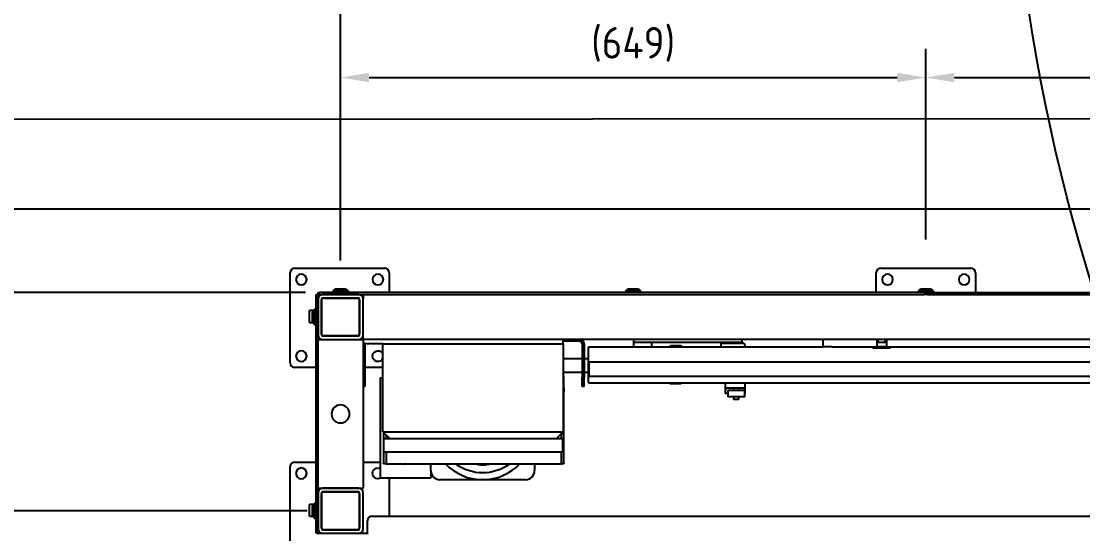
# Model space of a CAD drawing. Header units: millimetres. Extents: x 10462777 to 22643323, y 453826 to 1389191.
# Drawn here: x 11266025 to 11267164, y 585436 to 585986 of the extents above; entities that cross this region are included whole.
import ezdxf

# ---------------------------------------------------------------- set-up
doc = ezdxf.new("R2010")
doc.units = ezdxf.units.MM
doc.header["$LTSCALE"] = 200
doc.header["$MEASUREMENT"] = 0
doc.header["$PDMODE"] = 35
doc.header["$PDSIZE"] = -5
doc.linetypes.add('CENTER', pattern=[2, 1.25, -0.25, 0.25, -0.25])
doc.linetypes.add('HIDDEN_KS1', pattern=[0.26, 0.18, -0.08])
doc.layers.get('0').update_dxf_attribs({"linetype": 'CONTINUOUS'})
doc.layers.get('DEFPOINTS').update_dxf_attribs({"linetype": 'CONTINUOUS'})
doc.layers.add('1', color=1, linetype='CENTER')
doc.layers.add('3', color=3, linetype='HIDDEN_KS1')
doc.layers.add('LAYOUT', color=8, linetype='CONTINUOUS', lineweight=25)
doc.styles.add('iso-1', font='isocp.shx')
doc.styles.get("Standard").update_dxf_attribs({"font": 'SYMBOL'})
doc.dimstyles.get("Standard").update_dxf_attribs({"dimtxt": 1, "dimasz": 0.18, "dimexe": 0.18, "dimexo": 0.0625, "dimgap": 0.5, "dimtad": 1, "dimzin": 0, "dimdsep": 46, "dimtxsty": 'Standard', "dimcen": 0.09, "dimadec": 0, "dimazin": 0, "dimtfac": 1, "dimtofl": 0, "dimtmove": 2, "dimatfit": 3, "dimfxl": 1, "dimtolj": 1, "dimtzin": 0, "dimarcsym": 0})

# ---------------------------------------------------------------- blocks, each defined once
blk = doc.blocks.new('*D401')
at = {"layer": '1', "color": 152, "linetype": 'Continuous', "lineweight": -2, "transparency": 16777216}
for p, q in [((11266367.5, 585729.3), (11266367.5, 585956.4)), ((11266996, 585751.6), (11266996, 585956.4))]:
    blk.add_line(p, q, dxfattribs=at)
at = {"layer": '1', "color": 27, "linetype": 'Continuous', "lineweight": -2, "transparency": 16777216}
blk.add_line((11266398.2, 585925.7), (11266965.2, 585925.7), dxfattribs=at)
at = {"layer": '1', "color": 27, "linetype": 'Continuous', "transparency": 16777216}
for points in [[(11266398.2, 585930.8), (11266398.2, 585920.5), (11266367.5, 585925.7)], [(11266965.2, 585930.8), (11266965.2, 585920.5), (11266996, 585925.7)]]:
    blk.add_solid(points, dxfattribs=at)
at = {"layer": 'DEFPOINTS', "color": 0, "linetype": 'Continuous', "transparency": 16777216}
for p in [(11266996, 585925.7), (11266996, 585736.2), (11266367.5, 585713.9)]:
    blk.add_point(p, dxfattribs=at)
at = {"layer": '1', "color": 23, "linetype": 'Continuous', "lineweight": -3, "transparency": 16777216, "insert": (11266681.7, 585961.3), "char_height": 33.894, "attachment_point": 5, "style": 'iso-1'}
blk.add_mtext('\\A1;\\C23;(649)', dxfattribs=at)
blk = doc.blocks.new('*D402')
at = {"layer": '1', "color": 152, "linetype": 'Continuous', "lineweight": -2, "transparency": 16777216}
for p, q in [((11266367.5, 585729.3), (11266367.5, 586115.7)), ((11268255.9, 585719.6), (11268255.9, 586115.7))]:
    blk.add_line(p, q, dxfattribs=at)
at = {"layer": '1', "color": 27, "linetype": 'Continuous', "lineweight": -2, "transparency": 16777216}
blk.add_line((11266398.2, 586084.9), (11268225.1, 586084.9), dxfattribs=at)
at = {"layer": '1', "color": 27, "linetype": 'Continuous', "transparency": 16777216}
for points in [[(11266398.2, 586090), (11266398.2, 586079.8), (11266367.5, 586084.9)], [(11268225.1, 586090), (11268225.1, 586079.8), (11268255.9, 586084.9)]]:
    blk.add_solid(points, dxfattribs=at)
at = {"layer": 'DEFPOINTS', "color": 0, "linetype": 'Continuous', "transparency": 16777216}
for p in [(11268255.9, 586084.9), (11266367.5, 585713.9), (11268255.9, 585704.2)]:
    blk.add_point(p, dxfattribs=at)
at = {"layer": '1', "color": 23, "linetype": 'Continuous', "lineweight": -3, "transparency": 16777216, "insert": (11267311.7, 586118.8), "char_height": 33.894, "attachment_point": 5, "style": 'iso-1'}
blk.add_mtext('\\A1;\\C23;1950', dxfattribs=at)
blk = doc.blocks.new('*D408')
at = {"layer": '1', "color": 152, "linetype": 'Continuous', "lineweight": -2, "transparency": 16777216}
for p, q in [((11266996, 585751.6), (11266996, 585956.4)), ((11267625.4, 585751.6), (11267625.4, 585956.4))]:
    blk.add_line(p, q, dxfattribs=at)
at = {"layer": '1', "color": 27, "linetype": 'Continuous', "lineweight": -2, "transparency": 16777216}
blk.add_line((11267026.7, 585925.7), (11267594.7, 585925.7), dxfattribs=at)
at = {"layer": '1', "color": 27, "linetype": 'Continuous', "transparency": 16777216}
for points in [[(11267026.7, 585930.8), (11267026.7, 585920.5), (11266996, 585925.7)], [(11267594.7, 585930.8), (11267594.7, 585920.5), (11267625.4, 585925.7)]]:
    blk.add_solid(points, dxfattribs=at)
at = {"layer": 'DEFPOINTS', "color": 0, "linetype": 'Continuous', "transparency": 16777216}
for p in [(11267625.4, 585925.7), (11266996, 585736.2), (11267625.4, 585736.2)]:
    blk.add_point(p, dxfattribs=at)
at = {"layer": '1', "color": 23, "linetype": 'Continuous', "lineweight": -3, "transparency": 16777216, "insert": (11267310.7, 585959.6), "char_height": 33.894, "attachment_point": 5, "style": 'iso-1'}
blk.add_mtext('\\A1;\\C23;650', dxfattribs=at)
blk = doc.blocks.new('r710ic')
at = {"layer": 'LAYOUT', "color": 3}
blk.add_circle((272041.4, 104232.6), 2050.1, dxfattribs=at)

msp = doc.modelspace()

# ---------------------------------------------------------------- linework, layer by layer
at = {"ltscale": 10, "elevation": 0}
msp.add_lwpolyline([(11265880.68767, 586380.45432), (11268152.60392, 586381.7188), (11268152.60392, 585881.7188), (11265880.68767, 585880.45432)], close=True, dxfattribs=at)
at = {"layer": '1', "color": 251, "linetype": 'Continuous'}
msp.add_line((11272083.06128, 585784.23942), (11265967.04262, 585784.23942), dxfattribs=at)
at = {"layer": '1', "color": 152, "linetype": 'Continuous'}
for p, q in [((11266329.82975, 585694.66236), (11265573.692, 585694.66236)), ((11266331.76655, 585460.30938), (11265753.9681, 585460.30938))]:
    msp.add_line(p, q, dxfattribs=at)
at = {"layer": '3', "color": 252, "linetype": 'Continuous'}
for p, q in [((11266313.24588, 585619.1271), (11266313.24588, 585715.96717)), ((11266318.08789, 585720.80918), (11266414.92796, 585720.80918)), ((11266419.76997, 585715.96717), (11266419.76997, 585694.66236)), ((11266942.70637, 585694.66236), (11266942.70637, 585715.96717)), ((11266947.54837, 585720.80918), (11267044.38844, 585720.80918)), ((11267049.23045, 585715.96717), (11267049.23045, 585694.66236)), ((11266341.32951, 585692.72555), (11266343.26631, 585692.72555)), ((11266341.32951, 585690.78875), (11266341.32951, 585692.72555)), ((11266341.32951, 585438.03616), (11266341.32951, 585690.78875)), ((11266343.26631, 585692.72555), (11266343.26631, 585694.66236)), ((11266343.26631, 585694.66236), (11266345.20311, 585694.66236)), ((11266345.20311, 585692.72555), (11266343.26631, 585692.72555)), ((11266343.26631, 585692.72555), (11266343.26631, 585690.78875)), ((11266343.26631, 585438.03616), (11266343.26631, 585690.78875)), ((11266994.03161, 585694.66236), (11266345.20311, 585694.66236)), ((11266345.20311, 585692.72555), (11266994.03161, 585692.72555)), ((11266386.84434, 585692.72555), (11266348.10831, 585692.72555)), ((11266391.68634, 585692.72555), (11266391.68634, 585687.88355)), ((11266994.03161, 585694.66236), (11266995.96841, 585694.66236)), ((11266995.96841, 585692.72555), (11266994.03161, 585692.72555)), ((11266995.96841, 585692.72555), (11266995.96841, 585694.66236)), ((11266995.96841, 585694.66236), (11266995.96841, 585692.72555)), ((11266995.96841, 585694.66236), (11266997.90521, 585694.66236)), ((11266997.90521, 585692.72555), (11266995.96841, 585692.72555)), ((11266997.90521, 585694.66236), (11267623.49209, 585694.66236)), ((11266997.90521, 585692.72555), (11267623.49209, 585692.72555)), ((11266343.26631, 585687.88355), (11266343.26631, 585649.14752)), ((11266347.13991, 585687.88355), (11266347.13991, 585649.14752)), ((11266347.13991, 585650.11592), (11266347.13991, 585686.91515)), ((11266386.84434, 585688.85195), (11266348.10831, 585688.85195)), ((11266349.07671, 585688.85195), (11266385.87594, 585688.85195)), ((11266387.81274, 585649.14752), (11266387.81274, 585687.88355)), ((11266387.81274, 585686.91515), (11266387.81274, 585650.11592)), ((11266391.68634, 585649.14752), (11266391.68634, 585687.88355)), ((11266391.68634, 585649.14752), (11266391.68634, 585687.88355)), ((11266343.26631, 585644.30552), (11266348.10831, 585644.30552)), ((11266348.10831, 585648.17912), (11266386.84434, 585648.17912)), ((11266348.10831, 585644.30552), (11266386.84434, 585644.30552)), ((11266348.10831, 585644.30552), (11266386.84434, 585644.30552)), ((11266385.87594, 585648.17912), (11266349.07671, 585648.17912)), ((11266386.84434, 585644.30552), (11266391.68634, 585644.30552)), ((11266391.68634, 585644.30552), (11266391.68634, 585649.14752)), ((11266391.68634, 585644.30552), (11266391.68634, 585484.51939)), ((11268231.64776, 585644.30552), (11266391.68634, 585644.30552)), ((11266606.67131, 585639.46351), (11266606.67131, 585644.30552)), ((11266682.20657, 585644.30552), (11266682.20657, 585641.40031)), ((11266798.41466, 585644.30552), (11266798.41466, 585641.40031)), ((11266885.57072, 585636.55831), (11266885.57072, 585644.30552)), ((11266943.43267, 585644.30552), (11266943.43267, 585636.55831)), ((11266953.60088, 585644.30552), (11266953.60088, 585636.55831)), ((11266412.99419, 585639.46351), (11266391.68695, 585639.46351)), ((11266393.62315, 585639.46351), (11266393.62315, 585603.63269)), ((11266624.10252, 585642.36872), (11266606.66821, 585642.36872)), ((11266627.00772, 585639.46351), (11266627.00772, 585603.63269)), ((11266628.94453, 585639.46351), (11266628.94453, 585603.63269)), ((11266633.78653, 585619.84949), (11266633.78653, 585636.55831)), ((11266633.78653, 585636.55831), (11266885.57072, 585636.55831)), ((11266682.20657, 585641.40031), (11266798.41466, 585641.40031)), ((11266682.20657, 585641.40031), (11266682.20657, 585638.49511)), ((11266682.20657, 585638.49511), (11266682.20657, 585636.55807)), ((11266721.911, 585637.52671), (11266720.23362, 585636.55828)), ((11266732.56341, 585637.52671), (11266721.911, 585637.52671)), ((11266721.911, 585637.52671), (11266721.911, 585636.55773)), ((11266734.24078, 585636.55828), (11266732.56341, 585637.52671)), ((11266732.56341, 585637.52671), (11266732.56341, 585636.55834)), ((11266798.41466, 585641.40031), (11266798.41466, 585640.43193)), ((11266895.25473, 585636.55831), (11266885.57072, 585636.55831)), ((11266895.25473, 585636.55831), (11266943.43267, 585636.55831)), ((11266953.60088, 585636.55831), (11267572.89315, 585636.55831)), ((11266627.00945, 585623.4849), (11266606.69523, 585623.4849)), ((11266633.80522, 585623.4849), (11266628.95806, 585623.4849)), ((11266341.32951, 585614.28509), (11266318.08789, 585614.28509)), ((11266412.98965, 585614.28509), (11266393.62163, 585614.28509)), ((11267850.65469, 585619.84949), (11266633.78653, 585619.84949)), ((11266633.78653, 585619.6113), (11266634.02473, 585619.84949)), ((11266633.78653, 585619.61123), (11266633.78653, 585619.84942)), ((11266633.78653, 585605.08529), (11266633.78653, 585619.6113)), ((11266634.27073, 585604.84713), (11266634.27073, 585619.84945)), ((11266393.62315, 585603.63269), (11266393.62315, 585593.94868)), ((11266627.00945, 585608.95889), (11266606.69523, 585608.95889)), ((11266627.00772, 585593.94868), (11266627.00772, 585603.63269)), ((11266628.94453, 585593.94868), (11266628.94453, 585603.63269)), ((11266633.80522, 585608.95889), (11266628.95806, 585608.95889)), ((11266633.78653, 585604.84715), (11266633.78653, 585605.08531)), ((11266633.78653, 585605.08529), (11266634.02473, 585604.84709)), ((11266633.78653, 585597.82228), (11266633.78653, 585604.84709)), ((11266633.78653, 585604.84709), (11267850.65469, 585604.84709)), ((11266393.62315, 585593.94868), (11266391.68634, 585593.94868)), ((11266628.94453, 585593.94868), (11266627.00772, 585593.94868)), ((11266633.78653, 585597.82228), (11267852.59149, 585597.82228)), ((11266720.23362, 585597.82231), (11266721.911, 585596.85388)), ((11266721.911, 585597.82286), (11266721.911, 585596.85388)), ((11266721.911, 585596.85388), (11266732.56341, 585596.85388)), ((11266732.56341, 585596.85388), (11266734.24078, 585597.82231)), ((11266732.56341, 585597.82225), (11266732.56341, 585596.85388)), ((11266313.24588, 585416.23806), (11266313.24588, 585507.76101)), ((11266318.08789, 585512.60302), (11266341.32951, 585512.60302)), ((11266391.68634, 585512.60302), (11266410.1828, 585512.60302)), ((11266343.26631, 585484.51939), (11266348.10831, 585484.51939)), ((11266348.10831, 585484.51939), (11266386.84434, 585484.51939)), ((11266386.84434, 585484.51939), (11266348.10831, 585484.51939)), ((11266386.84434, 585484.51939), (11266391.68634, 585484.51939)), ((11266419.76997, 585495.65449), (11266419.76997, 585454.49897)), ((11266343.26631, 585479.67739), (11266343.26631, 585440.94136)), ((11266347.13991, 585479.67739), (11266347.13991, 585440.94136)), ((11266347.13991, 585441.90976), (11266347.13991, 585478.70899)), ((11266386.84434, 585480.64579), (11266348.10831, 585480.64579)), ((11266349.07671, 585480.64579), (11266385.87594, 585480.64579)), ((11266387.81274, 585440.94136), (11266387.81274, 585479.67739)), ((11266387.81274, 585478.70899), (11266387.81274, 585441.90976)), ((11266391.68634, 585440.94136), (11266391.68634, 585479.67739)), ((11266401.37035, 585454.49897), (11268221.96375, 585454.49897)), ((11266348.10831, 585439.97296), (11266386.84434, 585439.97296)), ((11266385.87594, 585439.97296), (11266349.07671, 585439.97296)), ((11266396.52835, 585439.00456), (11266396.52835, 585449.65697)), ((11266396.52835, 585435.13096), (11266396.52835, 585439.00456)), ((11266341.32951, 585436.09936), (11266341.32951, 585438.03616)), ((11266343.26631, 585436.09936), (11266341.32951, 585436.09936)), ((11266343.26631, 585438.03616), (11266343.26631, 585436.09936)), ((11266343.26631, 585435.13096), (11266343.26631, 585436.09936)), ((11266343.26631, 585436.09936), (11266348.10831, 585436.09936)), ((11266348.10831, 585436.09936), (11266386.84434, 585436.09936)), ((11266386.84434, 585436.09936), (11266396.52835, 585436.09936))]:
    msp.add_line(p, q, dxfattribs=at)
at = {"layer": '3', "color": 60, "linetype": 'Continuous'}
for p, q in [((11266360.93962, 585698.05176), (11266358.76072, 585695.87286)), ((11266358.76072, 585695.87286), (11266358.76072, 585694.66236)), ((11266367.47633, 585695.87286), (11266358.76072, 585695.87286)), ((11266367.47633, 585698.05176), (11266360.93962, 585698.05176)), ((11266361.98549, 585698.55533), (11266361.98549, 585698.05175)), ((11266361.98549, 585698.55533), (11266372.96716, 585698.55533)), ((11266374.01303, 585698.05176), (11266367.47633, 585698.05176)), ((11266376.19193, 585695.87286), (11266367.47633, 585695.87286)), ((11266372.96716, 585698.05175), (11266372.96716, 585698.55533)), ((11266376.19193, 585695.87286), (11266374.01303, 585698.05176)), ((11266376.19193, 585694.66236), (11266376.19193, 585695.87286)), ((11266675.18566, 585698.05176), (11266673.00676, 585695.87286)), ((11266673.00676, 585695.87286), (11266673.00676, 585694.66236)), ((11266681.72237, 585695.87286), (11266673.00676, 585695.87286)), ((11266681.72237, 585698.05176), (11266675.18566, 585698.05176)), ((11266676.23153, 585698.55533), (11266676.23153, 585698.05175)), ((11266676.23153, 585698.55533), (11266687.2132, 585698.55533)), ((11266688.25907, 585698.05176), (11266681.72237, 585698.05176)), ((11266690.43797, 585695.87286), (11266681.72237, 585695.87286)), ((11266687.2132, 585698.05175), (11266687.2132, 585698.55533)), ((11266690.43797, 585695.87286), (11266688.25907, 585698.05176)), ((11266690.43797, 585694.66236), (11266690.43797, 585695.87286)), ((11266989.4317, 585698.05176), (11266987.2528, 585695.87286)), ((11266987.2528, 585695.87286), (11266987.2528, 585694.66236)), ((11266995.96841, 585695.87286), (11266987.2528, 585695.87286)), ((11266995.96841, 585698.05176), (11266989.4317, 585698.05176)), ((11266990.47758, 585698.55533), (11266990.47758, 585698.05175)), ((11266990.47758, 585698.55533), (11267001.45924, 585698.55533)), ((11267002.50511, 585698.05176), (11266995.96841, 585698.05176)), ((11267004.68401, 585695.87286), (11266995.96841, 585695.87286)), ((11267001.45924, 585698.05175), (11267001.45924, 585698.55533)), ((11267004.68401, 585695.87286), (11267002.50511, 585698.05176)), ((11267004.68401, 585694.66236), (11267004.68401, 585695.87286)), ((11266338.18208, 585675.29434), (11266333.96966, 585675.29434)), ((11266333.96966, 585662.70513), (11266333.96966, 585675.29434)), ((11266337.94012, 585674.00637), (11266337.43653, 585674.00637)), ((11266337.43653, 585663.0247), (11266337.43653, 585674.00637)), ((11266340.119, 585677.23114), (11266337.9401, 585675.05224)), ((11266337.9401, 585661.97883), (11266337.9401, 585675.05224)), ((11266341.32951, 585677.23114), (11266340.119, 585677.23114)), ((11266340.119, 585659.79993), (11266340.119, 585677.23114)), ((11266333.96966, 585662.70513), (11266337.9401, 585662.70513)), ((11266337.43653, 585663.0247), (11266337.94012, 585663.0247)), ((11266337.9401, 585661.97883), (11266340.119, 585659.79993)), ((11266340.119, 585659.79993), (11266341.32951, 585659.79993)), ((11266944.56584, 585644.30568), (11266944.56584, 585641.02264)), ((11266952.4677, 585641.02264), (11266952.4677, 585644.30568)), ((11266412.99116, 585545.16065), (11266412.99116, 585639.46351)), ((11266412.99116, 585639.46351), (11266606.67131, 585639.46351)), ((11266412.99116, 585545.16065), (11266412.99116, 585639.46351)), ((11266412.99116, 585639.46351), (11266606.67131, 585639.46351)), ((11266606.67131, 585639.46351), (11266606.67131, 585545.16065)), ((11266606.67131, 585639.46351), (11266606.67131, 585545.16065)), ((11266701.57458, 585636.55825), (11266701.57458, 585641.40031)), ((11266775.65724, 585641.40031), (11266775.65724, 585636.55825)), ((11266775.65724, 585640.43191), (11266797.48556, 585640.43191)), ((11266797.48556, 585640.43191), (11266798.89886, 585640.43191)), ((11266801.80406, 585637.52671), (11266801.80406, 585636.55827)), ((11266939.21044, 585636.55831), (11266939.21044, 585635.01855)), ((11266957.8231, 585635.01855), (11266939.21044, 585635.01855)), ((11266943.67477, 585641.02264), (11266943.43265, 585640.78052)), ((11266953.60108, 585636.55831), (11266943.43276, 585636.55831)), ((11266946.66786, 585641.02264), (11266943.67477, 585641.02264)), ((11266953.35877, 585641.02264), (11266946.66786, 585641.02264)), ((11266953.6009, 585640.78052), (11266953.35877, 585641.02264)), ((11266957.8231, 585635.01855), (11266957.8231, 585636.55831)), ((11266780.49924, 585597.82228), (11266780.49924, 585586.20147)), ((11266787.702, 585592.01188), (11266782.43879, 585592.01188)), ((11266783.20036, 585589.59087), (11266783.20036, 585582.81207)), ((11266801.59998, 585589.59087), (11266783.20036, 585589.59087)), ((11266797.18158, 585592.01188), (11266787.702, 585592.01188)), ((11266789.49497, 585592.01188), (11266789.49497, 585589.59087)), ((11266795.30537, 585589.59087), (11266795.30537, 585592.01188)), ((11266800.61265, 585592.01188), (11266797.18158, 585592.01188)), ((11266801.59998, 585582.81207), (11266801.59998, 585589.59087)), ((11266801.80406, 585586.20147), (11266801.80406, 585597.82228)), ((11266783.20005, 585586.20147), (11266780.49924, 585586.20147)), ((11266801.59998, 585582.81207), (11266783.20036, 585582.81207)), ((11266789.49497, 585582.81207), (11266789.49497, 585579.90687)), ((11266795.30537, 585579.90687), (11266789.49497, 585579.90687)), ((11266795.30537, 585579.90687), (11266795.30537, 585582.81207)), ((11266801.80406, 585586.20147), (11266801.6, 585586.20147)), ((11266412.99116, 585545.16065), (11266420.37037, 585537.78143)), ((11266412.99116, 585545.16065), (11266606.67131, 585545.16065)), ((11266412.99116, 585545.16065), (11266420.37037, 585537.78143)), ((11266412.99116, 585545.16065), (11266606.67131, 585545.16065)), ((11266606.67131, 585545.16065), (11266599.2921, 585537.78143)), ((11266606.67131, 585545.16065), (11266599.2921, 585537.78143)), ((11266413.95956, 585523.25542), (11266413.95956, 585537.78143)), ((11266413.95956, 585537.78143), (11266605.70291, 585537.78143)), ((11266413.95956, 585537.78143), (11266605.70291, 585537.78143)), ((11266413.95956, 585523.25542), (11266413.95956, 585537.78143)), ((11266605.70291, 585537.78143), (11266605.70291, 585523.25542)), ((11266605.70291, 585537.78143), (11266605.70291, 585523.25542)), ((11266605.70291, 585523.25542), (11266413.95956, 585523.25542)), ((11266605.70291, 585523.25542), (11266413.95956, 585523.25542)), ((11266338.1822, 585467.08818), (11266333.96966, 585467.08818)), ((11266333.96966, 585454.49897), (11266333.96966, 585467.08818)), ((11266337.94012, 585465.80021), (11266337.43653, 585465.80021)), ((11266337.43653, 585454.81854), (11266337.43653, 585465.80021)), ((11266340.119, 585469.02498), (11266337.9401, 585466.84608)), ((11266337.9401, 585453.77267), (11266337.9401, 585466.84608)), ((11266341.32951, 585469.02498), (11266340.119, 585469.02498)), ((11266340.119, 585451.59377), (11266340.119, 585469.02498)), ((11266333.96966, 585454.49897), (11266337.9401, 585454.49897)), ((11266337.43653, 585454.81854), (11266337.94012, 585454.81854)), ((11266337.9401, 585453.77267), (11266340.119, 585451.59377)), ((11266340.119, 585451.59377), (11266341.32951, 585451.59377))]:
    msp.add_line(p, q, dxfattribs=at)
at = {"layer": '3', "color": 30, "linetype": 'Continuous'}
for p, q in [((11266410.1828, 585603.14848), (11266412.99177, 585603.14848)), ((11266410.1828, 585603.14848), (11266410.1828, 585495.656)), ((11266464.41324, 585503.40321), (11266464.41324, 585510.66674)), ((11266575.77933, 585510.66674), (11266575.77933, 585503.40321)), ((11266464.41324, 585503.40386), (11266464.41324, 585495.656)), ((11266410.1828, 585495.656), (11266464.41324, 585495.656)), ((11266520.09628, 585493.7192), (11266474.09725, 585493.7192)), ((11266566.09532, 585493.7192), (11266520.09628, 585493.7192))]:
    msp.add_line(p, q, dxfattribs=at)
at = {"layer": '3', "color": 163, "linetype": 'Continuous'}
for p, q in [((11266607.15551, 585592.48631), (11266607.15551, 585604.60109)), ((11266607.15551, 585592.48631), (11266607.15551, 585587.91783)), ((11266607.15551, 585510.93974), (11266607.15551, 585587.91783)), ((11266413.47536, 585544.67659), (11266413.47536, 585510.93974)), ((11266416.38056, 585541.77167), (11266416.38056, 585537.78201)), ((11266604.25031, 585542.74092), (11266604.25031, 585537.78201)), ((11266416.38056, 585523.25564), (11266416.38056, 585510.66621)), ((11266604.25031, 585523.25564), (11266604.25031, 585510.66621)), ((11266413.47536, 585510.66621), (11266413.47536, 585510.93974)), ((11266416.38056, 585510.66621), (11266413.47536, 585510.66621)), ((11266416.38056, 585510.66621), (11266604.25031, 585510.66621)), ((11266607.15551, 585510.66621), (11266604.25031, 585510.66621)), ((11266607.15551, 585510.93974), (11266607.15551, 585510.66621))]:
    msp.add_line(p, q, dxfattribs=at)
at = {"layer": '3', "color": 252, "linetype": 'Continuous', "extrusion": (0, 0, -1)}
for centre, radius in [((-11266325.35089, 585708.70417), 5.8104), ((-11266407.66496, 585708.70417), 5.8104), ((-11266954.81138, 585708.70417), 5.8104), ((-11267037.12544, 585708.70417), 5.8104), ((-11266325.35089, 585626.3901), 5.8104), ((-11266367.47633, 585564.41246), 9.68401), ((-11266325.35089, 585500.49801), 5.8104)]:
    msp.add_circle(centre, radius, dxfattribs=at)
at = {"layer": '3', "color": 252, "linetype": 'Continuous'}
for centre, radius, start, end in [((11266318.08789, 585715.96717), 4.842, 90, 180), ((11266414.92796, 585715.96717), 4.842, 0, 90), ((11266947.54837, 585715.96717), 4.842, 90, 180), ((11267044.38844, 585715.96717), 4.842, 0, 90), ((11266348.10831, 585687.88355), 4.842, 90, 180), ((11266386.84434, 585687.88355), 4.842, 0, 90), ((11266349.07671, 585686.91515), 1.9368, 90, 180), ((11266348.10831, 585687.88355), 0.9684, 90, 180), ((11266385.87594, 585686.91515), 1.9368, 0, 90), ((11266386.84434, 585687.88355), 0.9684, 0, 90), ((11266348.10831, 585649.14752), 4.842, 180, 270), ((11266349.07671, 585650.11592), 1.9368, 180, 270), ((11266348.10831, 585649.14752), 0.9684, 180, 270), ((11266385.87594, 585650.11592), 1.9368, 270, 0), ((11266386.84434, 585649.14752), 4.842, 270, 0), ((11266386.84434, 585649.14752), 0.9684, 270, 0), ((11266624.10252, 585639.46351), 4.842, 0, 90), ((11266624.10252, 585639.46351), 2.9052, 0, 90), ((11266318.08789, 585619.1271), 4.842, 180, 270), ((11266318.08789, 585507.76101), 4.842, 90, 180), ((11266348.10831, 585479.67739), 4.842, 90, 180), ((11266386.84434, 585479.67739), 4.842, 0, 90), ((11266349.07671, 585478.70899), 1.9368, 90, 180), ((11266348.10831, 585479.67739), 0.9684, 90, 180), ((11266385.87594, 585478.70899), 1.9368, 0, 90), ((11266386.84434, 585479.67739), 0.9684, 0, 90), ((11266401.37035, 585449.65697), 4.842, 90, 180), ((11266348.10831, 585440.94136), 4.842, 180, 270), ((11266349.07671, 585441.90976), 1.9368, 180, 270), ((11266348.10831, 585440.94136), 0.9684, 180, 270), ((11266385.87594, 585441.90976), 1.9368, 270, 0), ((11266386.84434, 585440.94136), 0.9684, 270, 0), ((11266386.84434, 585440.94136), 4.842, 270, 0)]:
    msp.add_arc(centre, radius, start, end, dxfattribs=at)
at = {"layer": '3', "color": 60, "linetype": 'Continuous'}
msp.add_arc((11266798.89886, 585637.52671), 2.9052, 0, 90, dxfattribs=at)
at = {"layer": '3', "color": 252, "linetype": 'Continuous', "extrusion": (0, 0, -1)}
for centre, start, end in [((-11266407.66496, 585626.3901), 203.55184921, 90), ((-11266407.66496, 585626.3901), 90, 156.44811185), ((-11266407.66496, 585500.49801), 236.44125008, 90), ((-11266407.66496, 585500.49801), 90, 115.6837881)]:
    msp.add_arc(centre, 5.8104, start, end, dxfattribs=at)
at = {"layer": '3', "color": 163, "linetype": 'Continuous'}
msp.add_arc((11266599.4083, 585604.60109), 7.74721, 0, 20.36528349, dxfattribs=at)
at = {"layer": '3', "color": 30, "linetype": 'Continuous', "extrusion": (0, 0, -1)}
for centre, radius, start, end in [((-11266434.39282, 585519.86602), 9.68401, 270, 288.19123816), ((-11266434.39282, 585519.86602), 9.68401, 251.80314696, 270), ((-11266520.09628, 585549.40224), 48.42004, 233.12812504, 306.86624626)]:
    msp.add_arc(centre, radius, start, end, dxfattribs=at)
at = {"layer": '3', "color": 30, "linetype": 'Continuous'}
for centre, radius, start, end in [((11266520.09628, 585549.40224), 55.68304, 224.07750004, 315.91687511), ((11266520.09628, 585549.40224), 39.70443, 257.32044222, 282.6795682), ((11266474.09725, 585503.40321), 9.68401, 180, 270), ((11266566.09532, 585503.40321), 9.68401, 270, 0)]:
    msp.add_arc(centre, radius, start, end, dxfattribs=at)
at = {"layer": '3', "color": 60, "linetype": 'Continuous'}
for points, knots in [([(11266780.81566, 585590.07507), (11266780.88055, 585590.18944), (11266780.94614, 585590.30505), (11266781.07691, 585590.53229), (11266781.14242, 585590.64451), (11266781.33974, 585590.9727), (11266781.47232, 585591.18037), (11266781.74197, 585591.54745), (11266781.87896, 585591.70673), (11266782.15565, 585591.9379), (11266782.2957, 585592.01188), (11266782.43879, 585592.01188)], [0, 0, 0, 0, 0.125, 0.125, 0.25, 0.25, 0.5, 0.5, 0.75, 0.75, 1, 1, 1, 1]), ([(11266800.61265, 585592.01188), (11266800.70592, 585592.01188), (11266800.79722, 585591.9379), (11266800.9776, 585591.70673), (11266801.0669, 585591.54745), (11266801.24268, 585591.18037), (11266801.32911, 585590.9727), (11266801.45774, 585590.64451), (11266801.50045, 585590.53229), (11266801.58569, 585590.30505), (11266801.62845, 585590.18944), (11266801.67075, 585590.07507)], [0, 0, 0, 0, 0.25, 0.25, 0.5, 0.5, 0.75, 0.75, 0.875, 0.875, 1, 1, 1, 1])]:
    msp.add_open_spline(points, degree=3, knots=knots, dxfattribs=at)

# ---------------------------------------------------------------- block references
at = {"layer": 'LAYOUT', "color": 2, "rotation": 270}
msp.add_blockref('r710ic', (11164900.28186, 858351.4113, 0), dxfattribs=at)

# ---------------------------------------------------------------- dimensions: what is measured, and where the dimension line sits
at = {"layer": '1', "color": 27, "linetype": 'Continuous', "lineweight": -3}
for base, p1, p2, text, picture, middle in [((11268255.85777, 586084.91669), (11266367.47633, 585713.92869), (11268255.85777, 585704.22531), '\\C23;1950', '*D402', (11267311.66705, 586084.91669)), ((11266995.96841, 585925.66246), (11266367.47633, 585713.92869), (11266995.96841, 585736.18254), '\\C23;(649)', '*D401', (11266681.72237, 585925.66246)), ((11267625.42889, 585925.66246), (11266995.96841, 585736.18254), (11267625.42889, 585736.18254), '\\C23;650', '*D408', (11267310.69865, 585925.66246))]:
    dim = msp.add_linear_dim(base=base, p1=p1, p2=p2, text=text, dimstyle='Standard', override={"dimtxt": 33.894026, "dimasz": 30.746724, "dimexe": 30.746724, "dimexo": 15.373362, "dimgap": 16.947013, "dimtad": 1, "dimtih": 0, "dimdec": 0, "dimzin": 8, "dimtxsty": 'iso-1', "dimsah": 1, "dimclrd": 27, "dimclre": 152, "dimclrt": 23, "dimtm": -0.005, "dimtdec": 3, "dimtofl": 1, "dimtmove": 0}, dxfattribs=at)
    dim.commit()
    dim.dimension.update_dxf_attribs({"geometry": picture, "text_midpoint": middle, "dimtype": 160})

doc.saveas('drawing.dxf')
